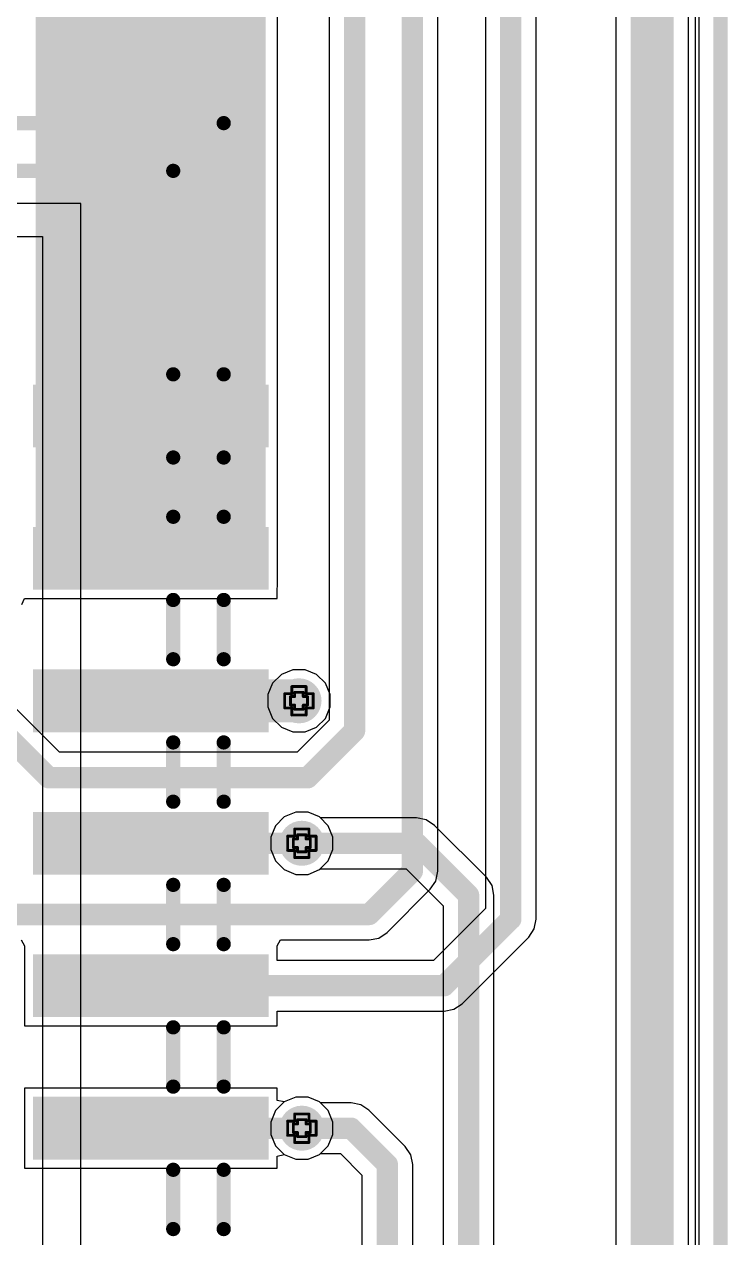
# Model space of a CAD drawing. Header units: inches. Extents: x -7 to 5163, y -3 to 5149.
# Drawn here: x 184.59 to 197.13, y 59.77 to 81.41 of the extents above; entities that cross this region are included whole.
import ezdxf

# ---------------------------------------------------------------- set-up
doc = ezdxf.new("R2010")
doc.units = ezdxf.units.IN
for name, color, linetype in [('Board Outline', 216, 'Continuous'), ('Bottom Layer', 5, 'Continuous'), ('Bottom Solder', 6, 'Continuous'), ('Drill Drawing', 1, 'Continuous'), ('GND', 76, 'Continuous'), ('PWR', 16, 'Continuous'), ('Top Layer', 1, 'Continuous'), ('Top Overlay', 2, 'Continuous'), ('Top Paste', 8, 'Continuous'), ('Top Solder', 216, 'Continuous'), ('Via Holes', 16, 'Continuous')]:
    doc.layers.add(name, color=color, linetype=linetype)

# ---------------------------------------------------------------- blocks, each defined once
blk = doc.blocks.new('BH_00181_60')
at = {"layer": 'Top Layer'}
for points in [[(-24.64, 5.25), (-23.62, 5.25), (-23.62, 1.15), (-24.64, 1.15)], [(-22.1, 5.25), (-21.08, 5.25), (-21.08, 1.15), (-22.1, 1.15)], [(-19.56, 5.25), (-18.54, 5.25), (-18.54, 1.15), (-19.56, 1.15)], [(-17.02, 5.25), (-16, 5.25), (-16, 1.15), (-17.02, 1.15)], [(-14.48, 5.25), (-13.46, 5.25), (-13.46, 1.15), (-14.48, 1.15)], [(-11.94, 5.25), (-10.92, 5.25), (-10.92, 1.15), (-11.94, 1.15)]]:
    blk.add_hatch(color=1, dxfattribs=at).paths.add_polyline_path(points)
at = {"layer": 'Top Paste'}
for points in [[(-24.64, 5.25), (-23.62, 5.25), (-23.62, 1.15), (-24.64, 1.15)], [(-22.1, 5.25), (-21.08, 5.25), (-21.08, 1.15), (-22.1, 1.15)], [(-19.56, 5.25), (-18.54, 5.25), (-18.54, 1.15), (-19.56, 1.15)], [(-17.02, 5.25), (-16, 5.25), (-16, 1.15), (-17.02, 1.15)], [(-14.48, 5.25), (-13.46, 5.25), (-13.46, 1.15), (-14.48, 1.15)], [(-11.94, 5.25), (-10.92, 5.25), (-10.92, 1.15), (-11.94, 1.15)]]:
    blk.add_hatch(color=8, dxfattribs=at).paths.add_polyline_path(points)
at = {"layer": 'Top Solder'}
for points in [[(-24.69, 5.3), (-23.57, 5.3), (-23.57, 1.1), (-24.69, 1.1)], [(-22.15, 5.3), (-21.03, 5.3), (-21.03, 1.1), (-22.15, 1.1)], [(-19.61, 5.3), (-18.49, 5.3), (-18.49, 1.1), (-19.61, 1.1)], [(-17.07, 5.3), (-15.95, 5.3), (-15.95, 1.1), (-17.07, 1.1)], [(-14.53, 5.3), (-13.41, 5.3), (-13.41, 1.1), (-14.53, 1.1)], [(-11.99, 5.3), (-10.87, 5.3), (-10.87, 1.1), (-11.99, 1.1)]]:
    blk.add_hatch(color=216, dxfattribs=at).paths.add_polyline_path(points)
at = {"layer": 'Top Overlay'}
for points in [[(-24.871, 4.5, 0.254, 0.254, 0), (-29.35, 4.5, 0.254, 0.254, 0)], [(-29.35, -4.5, 0.254, 0.254, 0), (-29.35, 4.5, 0.254, 0.254, 0)], [(-28.5, 3.6, 0.254, 0.254, 0), (-29.35, 4.5, 0.254, 0.254, 0)], [(-22.331, 4.5, 0.254, 0.254, 0), (-23.389, 4.5, 0.254, 0.254, 0)], [(-19.791, 4.5, 0.254, 0.254, 0), (-20.849, 4.5, 0.254, 0.254, 0)], [(-17.251, 4.5, 0.254, 0.254, 0), (-18.309, 4.5, 0.254, 0.254, 0)], [(-14.711, 4.5, 0.254, 0.254, 0), (-15.769, 4.5, 0.254, 0.254, 0)], [(-12.171, 4.5, 0.254, 0.254, 0), (-13.229, 4.5, 0.254, 0.254, 0)], [(-9.631, 4.5, 0.254, 0.254, 0), (-10.689, 4.5, 0.254, 0.254, 0)], [(-24.871, 3.6, 0.254, 0.254, 0), (-28.5, 3.6, 0.254, 0.254, 0)], [(-28.5, -3.6, 0.254, 0.254, 0), (-28.5, 3.6, 0.254, 0.254, 0)], [(-22.331, 3.6, 0.254, 0.254, 0), (-23.389, 3.6, 0.254, 0.254, 0)], [(-19.791, 3.6, 0.254, 0.254, 0), (-20.849, 3.6, 0.254, 0.254, 0)], [(-17.251, 3.6, 0.254, 0.254, 0), (-18.309, 3.6, 0.254, 0.254, 0)], [(-14.711, 3.6, 0.254, 0.254, 0), (-15.769, 3.6, 0.254, 0.254, 0)], [(-12.171, 3.6, 0.254, 0.254, 0), (-13.229, 3.6, 0.254, 0.254, 0)], [(-9.631, 3.6, 0.254, 0.254, 0), (-10.689, 3.6, 0.254, 0.254, 0)]]:
    blk.add_lwpolyline(points, format="xyseb", dxfattribs=at)
for points in [[(-29.414, 4.5, 0.127, 0.127, 1), (-29.287, 4.5, 0.127, 0.127, 1)], [(-29.414, 4.5, 0.127, 0.127, 1), (-29.287, 4.5, 0.127, 0.127, 1)], [(-29.414, 4.5, 0.127, 0.127, 1), (-29.287, 4.5, 0.127, 0.127, 1)], [(-24.935, 4.5, 0.127, 0.127, 1), (-24.808, 4.5, 0.127, 0.127, 1)], [(-23.452, 4.5, 0.127, 0.127, 1), (-23.325, 4.5, 0.127, 0.127, 1)], [(-22.395, 4.5, 0.127, 0.127, 1), (-22.268, 4.5, 0.127, 0.127, 1)], [(-20.912, 4.5, 0.127, 0.127, 1), (-20.785, 4.5, 0.127, 0.127, 1)], [(-19.855, 4.5, 0.127, 0.127, 1), (-19.728, 4.5, 0.127, 0.127, 1)], [(-18.372, 4.5, 0.127, 0.127, 1), (-18.245, 4.5, 0.127, 0.127, 1)], [(-17.315, 4.5, 0.127, 0.127, 1), (-17.188, 4.5, 0.127, 0.127, 1)], [(-15.832, 4.5, 0.127, 0.127, 1), (-15.705, 4.5, 0.127, 0.127, 1)], [(-14.775, 4.5, 0.127, 0.127, 1), (-14.648, 4.5, 0.127, 0.127, 1)], [(-13.292, 4.5, 0.127, 0.127, 1), (-13.165, 4.5, 0.127, 0.127, 1)], [(-12.235, 4.5, 0.127, 0.127, 1), (-12.108, 4.5, 0.127, 0.127, 1)], [(-10.752, 4.5, 0.127, 0.127, 1), (-10.625, 4.5, 0.127, 0.127, 1)], [(-9.695, 4.5, 0.127, 0.127, 1), (-9.568, 4.5, 0.127, 0.127, 1)], [(-28.563, 3.6, 0.127, 0.127, 1), (-28.436, 3.6, 0.127, 0.127, 1)], [(-28.563, 3.6, 0.127, 0.127, 1), (-28.436, 3.6, 0.127, 0.127, 1)], [(-28.563, 3.6, 0.127, 0.127, 1), (-28.436, 3.6, 0.127, 0.127, 1)], [(-24.935, 3.6, 0.127, 0.127, 1), (-24.808, 3.6, 0.127, 0.127, 1)], [(-23.452, 3.6, 0.127, 0.127, 1), (-23.325, 3.6, 0.127, 0.127, 1)], [(-22.395, 3.6, 0.127, 0.127, 1), (-22.268, 3.6, 0.127, 0.127, 1)], [(-20.912, 3.6, 0.127, 0.127, 1), (-20.785, 3.6, 0.127, 0.127, 1)], [(-19.855, 3.6, 0.127, 0.127, 1), (-19.728, 3.6, 0.127, 0.127, 1)], [(-18.372, 3.6, 0.127, 0.127, 1), (-18.245, 3.6, 0.127, 0.127, 1)], [(-17.315, 3.6, 0.127, 0.127, 1), (-17.188, 3.6, 0.127, 0.127, 1)], [(-15.832, 3.6, 0.127, 0.127, 1), (-15.705, 3.6, 0.127, 0.127, 1)], [(-14.775, 3.6, 0.127, 0.127, 1), (-14.648, 3.6, 0.127, 0.127, 1)], [(-13.292, 3.6, 0.127, 0.127, 1), (-13.165, 3.6, 0.127, 0.127, 1)], [(-12.235, 3.6, 0.127, 0.127, 1), (-12.108, 3.6, 0.127, 0.127, 1)], [(-10.752, 3.6, 0.127, 0.127, 1), (-10.625, 3.6, 0.127, 0.127, 1)], [(-9.695, 3.6, 0.127, 0.127, 1), (-9.568, 3.6, 0.127, 0.127, 1)]]:
    blk.add_lwpolyline(points, format="xyseb", close=True, dxfattribs=at)

msp = doc.modelspace()

# ---------------------------------------------------------------- hatches: boundary and pattern name
at = {"layer": 'Bottom Layer'}
h = msp.add_hatch(color=5, dxfattribs=at)
edge = h.paths.add_edge_path()
edge.add_arc((189.484, 69.342), 0.3, 0, 360)
h = msp.add_hatch(color=5, dxfattribs=at)
edge = h.paths.add_edge_path()
edge.add_arc((189.535, 66.802), 0.3, 0, 360)
h = msp.add_hatch(color=5, dxfattribs=at)
edge = h.paths.add_edge_path()
edge.add_arc((189.535, 61.722), 0.3, 0, 360)
at = {"layer": 'Bottom Solder'}
h = msp.add_hatch(color=6, dxfattribs=at)
edge = h.paths.add_edge_path()
edge.add_arc((189.484, 69.342), 0.402, 0, 360)
h = msp.add_hatch(color=6, dxfattribs=at)
edge = h.paths.add_edge_path()
edge.add_arc((189.535, 66.802), 0.402, 0, 360)
h = msp.add_hatch(color=6, dxfattribs=at)
edge = h.paths.add_edge_path()
edge.add_arc((189.535, 61.722), 0.402, 0, 360)
at = {"layer": 'GND'}
h = msp.add_hatch(color=76, dxfattribs=at)
edge = h.paths.add_edge_path()
edge.add_arc((189.484, 69.342), 0.3, 0, 360)
h = msp.add_hatch(color=76, dxfattribs=at)
edge = h.paths.add_edge_path()
edge.add_arc((189.535, 66.802), 0.3, 0, 360)
h = msp.add_hatch(color=76, dxfattribs=at)
edge = h.paths.add_edge_path()
edge.add_arc((189.535, 61.722), 0.3, 0, 360)
at = {"layer": 'PWR'}
h = msp.add_hatch(color=16, dxfattribs=at)
edge = h.paths.add_edge_path()
edge.add_arc((189.484, 69.342), 0.3, 0, 360)
h = msp.add_hatch(color=16, dxfattribs=at)
edge = h.paths.add_edge_path()
edge.add_arc((189.535, 66.802), 0.3, 0, 360)
h = msp.add_hatch(color=16, dxfattribs=at)
edge = h.paths.add_edge_path()
edge.add_arc((189.535, 61.722), 0.3, 0, 360)
at = {"layer": 'Top Layer'}
msp.add_hatch(color=1, dxfattribs=at).paths.add_polyline_path([(184.792, 71.372), (188.892, 71.372), (188.892, 83.363), (184.792, 83.363)])
h = msp.add_hatch(color=1, dxfattribs=at)
edge = h.paths.add_edge_path()
edge.add_arc((189.484, 69.342), 0.3, 0, 360)
h = msp.add_hatch(color=1, dxfattribs=at)
edge = h.paths.add_edge_path()
edge.add_arc((189.535, 66.802), 0.3, 0, 360)
h = msp.add_hatch(color=1, dxfattribs=at)
edge = h.paths.add_edge_path()
edge.add_arc((189.535, 61.722), 0.3, 0, 360)
at = {"layer": 'Top Solder'}
h = msp.add_hatch(color=216, dxfattribs=at)
edge = h.paths.add_edge_path()
edge.add_arc((189.484, 69.342), 0.402, 0, 360)
h = msp.add_hatch(color=216, dxfattribs=at)
edge = h.paths.add_edge_path()
edge.add_arc((189.535, 66.802), 0.402, 0, 360)
h = msp.add_hatch(color=216, dxfattribs=at)
edge = h.paths.add_edge_path()
edge.add_arc((189.535, 61.722), 0.402, 0, 360)
at = {"layer": 'Via Holes'}
h = msp.add_hatch(color=7, dxfattribs=at)
edge = h.paths.add_edge_path()
edge.add_arc((189.484, 69.342), 0.15, 0, 360)
h = msp.add_hatch(color=7, dxfattribs=at)
edge = h.paths.add_edge_path()
edge.add_arc((189.535, 66.802), 0.15, 0, 360)
h = msp.add_hatch(color=7, dxfattribs=at)
edge = h.paths.add_edge_path()
edge.add_arc((189.535, 61.722), 0.15, 0, 360)

# ---------------------------------------------------------------- linework, layer by layer
at = {"layer": 'Board Outline'}
msp.add_lwpolyline([(197, 1.629, 0.254, 0.254, 0), (197, 152.622, 0.254, 0.254, 0)], format="xyseb", dxfattribs=at)
at = {"layer": 'Bottom Layer'}
for p, q in [((196.612, 152.622), (196.612, 1.629)), ((189.425, 67.356), (189.221, 67.272)), ((189.645, 67.356), (189.425, 67.356)), ((189.849, 67.272), (189.645, 67.356)), ((189.065, 67.116), (188.981, 66.912)), ((189.221, 67.272), (189.065, 67.116)), ((189.865, 67.255), (189.849, 67.272)), ((191.58, 67.255), (189.865, 67.255)), ((191.753, 67.221), (191.58, 67.255)), ((191.9, 67.122), (191.753, 67.221)), ((192.827, 66.196), (191.9, 67.122)), ((188.981, 66.912), (188.981, 66.692)), ((188.981, 66.692), (189.065, 66.488)), ((189.065, 66.488), (189.221, 66.332)), ((189.221, 66.332), (189.425, 66.248)), ((189.425, 66.248), (189.645, 66.248)), ((189.645, 66.248), (189.849, 66.332)), ((189.849, 66.332), (189.865, 66.349)), ((189.865, 66.349), (191.392, 66.349)), ((191.392, 66.349), (192.053, 65.687)), ((192.925, 66.049), (192.827, 66.196)), ((192.827, 66.196), (192.827, 66.196)), ((192.96, 65.875), (192.925, 66.049)), ((192.96, 19.66), (192.96, 65.875)), ((192.053, 65.687), (192.053, 19.847)), ((189.221, 62.192), (189.065, 62.036)), ((189.425, 62.276), (189.221, 62.192)), ((189.645, 62.276), (189.425, 62.276)), ((189.849, 62.192), (189.645, 62.276)), ((189.865, 62.175), (189.849, 62.192)), ((190.412, 62.175), (189.865, 62.175)), ((190.585, 62.141), (190.412, 62.175)), ((190.732, 62.042), (190.585, 62.141)), ((189.065, 62.036), (188.981, 61.832)), ((191.379, 61.396), (190.732, 62.042)), ((188.981, 61.832), (188.981, 61.612)), ((188.981, 61.612), (189.065, 61.408)), ((189.065, 61.408), (189.221, 61.252)), ((189.221, 61.252), (189.425, 61.168)), ((189.645, 61.168), (189.849, 61.252)), ((189.849, 61.252), (189.865, 61.269)), ((189.865, 61.269), (190.224, 61.269)), ((190.224, 61.269), (190.606, 60.887)), ((191.478, 61.249), (191.379, 61.396)), ((191.512, 61.075), (191.478, 61.249)), ((189.425, 61.168), (189.645, 61.168)), ((191.512, 56.029), (191.512, 61.075)), ((191.512, 61.075), (191.512, 61.075)), ((190.606, 60.887), (190.606, 56.217))]:
    msp.add_line(p, q, dxfattribs=at)
for points in [[(189.535, 66.802, 0.381, 0.381, 0), (191.58, 66.802, 0.381, 0.381, 0)], [(191.58, 66.802, 0.381, 0.381, 0), (192.507, 65.875, 0.381, 0.381, 0)], [(192.507, 19.66, 0.381, 0.381, 0), (192.507, 65.875, 0.381, 0.381, 0)], [(189.535, 61.722, 0.381, 0.381, 0), (190.412, 61.722, 0.381, 0.381, 0)], [(190.412, 61.722, 0.381, 0.381, 0), (191.059, 61.075, 0.381, 0.381, 0)], [(191.059, 56.029, 0.381, 0.381, 0), (191.059, 61.075, 0.381, 0.381, 0)]]:
    msp.add_lwpolyline(points, format="xyseb", dxfattribs=at)
for points in [[(189.44, 66.802, 0.191, 0.191, 1), (189.63, 66.802, 0.191, 0.191, 1)], [(191.485, 66.802, 0.191, 0.191, 1), (191.675, 66.802, 0.191, 0.191, 1)], [(191.485, 66.802, 0.191, 0.191, 1), (191.675, 66.802, 0.191, 0.191, 1)], [(192.411, 65.875, 0.191, 0.191, 1), (192.602, 65.875, 0.191, 0.191, 1)], [(192.411, 65.875, 0.191, 0.191, 1), (192.602, 65.875, 0.191, 0.191, 1)], [(189.44, 61.722, 0.191, 0.191, 1), (189.63, 61.722, 0.191, 0.191, 1)], [(190.317, 61.722, 0.191, 0.191, 1), (190.507, 61.722, 0.191, 0.191, 1)], [(190.317, 61.722, 0.191, 0.191, 1), (190.507, 61.722, 0.191, 0.191, 1)], [(190.964, 61.075, 0.191, 0.191, 1), (191.154, 61.075, 0.191, 0.191, 1)], [(190.964, 61.075, 0.191, 0.191, 1), (191.154, 61.075, 0.191, 0.191, 1)]]:
    msp.add_lwpolyline(points, format="xyseb", close=True, dxfattribs=at)
at = {"layer": 'Drill Drawing'}
for points in [[(189.23, 69.215, 0.0508, 0.0508, 0), (189.23, 69.469, 0.0508, 0.0508, 0)], [(189.23, 69.469, 0.0508, 0.0508, 0), (189.357, 69.469, 0.0508, 0.0508, 0)], [(189.357, 69.469, 0.0508, 0.0508, 0), (189.357, 69.596, 0.0508, 0.0508, 0)], [(189.357, 69.596, 0.0508, 0.0508, 0), (189.611, 69.596, 0.0508, 0.0508, 0)], [(189.408, 69.418, 0.0508, 0.0508, 0), (189.408, 69.494, 0.0508, 0.0508, 0)], [(189.408, 69.494, 0.0508, 0.0508, 0), (189.56, 69.494, 0.0508, 0.0508, 0)], [(189.56, 69.418, 0.0508, 0.0508, 0), (189.56, 69.494, 0.0508, 0.0508, 0)], [(189.611, 69.469, 0.0508, 0.0508, 0), (189.611, 69.596, 0.0508, 0.0508, 0)], [(189.611, 69.469, 0.0508, 0.0508, 0), (189.738, 69.469, 0.0508, 0.0508, 0)], [(189.738, 69.215, 0.0508, 0.0508, 0), (189.738, 69.469, 0.0508, 0.0508, 0)], [(189.23, 69.215, 0.0508, 0.0508, 0), (189.357, 69.215, 0.0508, 0.0508, 0)], [(189.332, 69.266, 0.0508, 0.0508, 0), (189.332, 69.418, 0.0508, 0.0508, 0)], [(189.332, 69.418, 0.0508, 0.0508, 0), (189.408, 69.418, 0.0508, 0.0508, 0)], [(189.332, 69.266, 0.0508, 0.0508, 0), (189.408, 69.266, 0.0508, 0.0508, 0)], [(189.357, 69.088, 0.0508, 0.0508, 0), (189.357, 69.215, 0.0508, 0.0508, 0)], [(189.408, 69.19, 0.0508, 0.0508, 0), (189.408, 69.266, 0.0508, 0.0508, 0)], [(189.56, 69.418, 0.0508, 0.0508, 0), (189.636, 69.418, 0.0508, 0.0508, 0)], [(189.56, 69.266, 0.0508, 0.0508, 0), (189.636, 69.266, 0.0508, 0.0508, 0)], [(189.56, 69.19, 0.0508, 0.0508, 0), (189.56, 69.266, 0.0508, 0.0508, 0)], [(189.611, 69.215, 0.0508, 0.0508, 0), (189.738, 69.215, 0.0508, 0.0508, 0)], [(189.611, 69.088, 0.0508, 0.0508, 0), (189.611, 69.215, 0.0508, 0.0508, 0)], [(189.636, 69.266, 0.0508, 0.0508, 0), (189.636, 69.418, 0.0508, 0.0508, 0)], [(189.357, 69.088, 0.0508, 0.0508, 0), (189.611, 69.088, 0.0508, 0.0508, 0)], [(189.408, 69.19, 0.0508, 0.0508, 0), (189.56, 69.19, 0.0508, 0.0508, 0)], [(189.408, 66.929, 0.0508, 0.0508, 0), (189.408, 67.056, 0.0508, 0.0508, 0)], [(189.408, 67.056, 0.0508, 0.0508, 0), (189.662, 67.056, 0.0508, 0.0508, 0)], [(189.662, 66.929, 0.0508, 0.0508, 0), (189.662, 67.056, 0.0508, 0.0508, 0)], [(189.281, 66.675, 0.0508, 0.0508, 0), (189.281, 66.929, 0.0508, 0.0508, 0)], [(189.281, 66.929, 0.0508, 0.0508, 0), (189.408, 66.929, 0.0508, 0.0508, 0)], [(189.382, 66.726, 0.0508, 0.0508, 0), (189.382, 66.878, 0.0508, 0.0508, 0)], [(189.382, 66.878, 0.0508, 0.0508, 0), (189.459, 66.878, 0.0508, 0.0508, 0)], [(189.459, 66.878, 0.0508, 0.0508, 0), (189.459, 66.954, 0.0508, 0.0508, 0)], [(189.459, 66.954, 0.0508, 0.0508, 0), (189.611, 66.954, 0.0508, 0.0508, 0)], [(189.611, 66.878, 0.0508, 0.0508, 0), (189.611, 66.954, 0.0508, 0.0508, 0)], [(189.611, 66.878, 0.0508, 0.0508, 0), (189.687, 66.878, 0.0508, 0.0508, 0)], [(189.662, 66.929, 0.0508, 0.0508, 0), (189.789, 66.929, 0.0508, 0.0508, 0)], [(189.687, 66.726, 0.0508, 0.0508, 0), (189.687, 66.878, 0.0508, 0.0508, 0)], [(189.789, 66.675, 0.0508, 0.0508, 0), (189.789, 66.929, 0.0508, 0.0508, 0)], [(189.281, 66.675, 0.0508, 0.0508, 0), (189.408, 66.675, 0.0508, 0.0508, 0)], [(189.382, 66.726, 0.0508, 0.0508, 0), (189.459, 66.726, 0.0508, 0.0508, 0)], [(189.408, 66.548, 0.0508, 0.0508, 0), (189.408, 66.675, 0.0508, 0.0508, 0)], [(189.459, 66.65, 0.0508, 0.0508, 0), (189.459, 66.726, 0.0508, 0.0508, 0)], [(189.459, 66.65, 0.0508, 0.0508, 0), (189.611, 66.65, 0.0508, 0.0508, 0)], [(189.611, 66.726, 0.0508, 0.0508, 0), (189.687, 66.726, 0.0508, 0.0508, 0)], [(189.611, 66.65, 0.0508, 0.0508, 0), (189.611, 66.726, 0.0508, 0.0508, 0)], [(189.662, 66.675, 0.0508, 0.0508, 0), (189.789, 66.675, 0.0508, 0.0508, 0)], [(189.662, 66.548, 0.0508, 0.0508, 0), (189.662, 66.675, 0.0508, 0.0508, 0)], [(189.408, 66.548, 0.0508, 0.0508, 0), (189.662, 66.548, 0.0508, 0.0508, 0)], [(189.408, 61.849, 0.0508, 0.0508, 0), (189.408, 61.976, 0.0508, 0.0508, 0)], [(189.408, 61.976, 0.0508, 0.0508, 0), (189.662, 61.976, 0.0508, 0.0508, 0)], [(189.459, 61.798, 0.0508, 0.0508, 0), (189.459, 61.874, 0.0508, 0.0508, 0)], [(189.459, 61.874, 0.0508, 0.0508, 0), (189.611, 61.874, 0.0508, 0.0508, 0)], [(189.611, 61.798, 0.0508, 0.0508, 0), (189.611, 61.874, 0.0508, 0.0508, 0)], [(189.662, 61.849, 0.0508, 0.0508, 0), (189.662, 61.976, 0.0508, 0.0508, 0)], [(189.281, 61.595, 0.0508, 0.0508, 0), (189.281, 61.849, 0.0508, 0.0508, 0)], [(189.281, 61.849, 0.0508, 0.0508, 0), (189.408, 61.849, 0.0508, 0.0508, 0)], [(189.382, 61.646, 0.0508, 0.0508, 0), (189.382, 61.798, 0.0508, 0.0508, 0)], [(189.382, 61.798, 0.0508, 0.0508, 0), (189.459, 61.798, 0.0508, 0.0508, 0)], [(189.382, 61.646, 0.0508, 0.0508, 0), (189.459, 61.646, 0.0508, 0.0508, 0)], [(189.459, 61.57, 0.0508, 0.0508, 0), (189.459, 61.646, 0.0508, 0.0508, 0)], [(189.611, 61.798, 0.0508, 0.0508, 0), (189.687, 61.798, 0.0508, 0.0508, 0)], [(189.611, 61.646, 0.0508, 0.0508, 0), (189.687, 61.646, 0.0508, 0.0508, 0)], [(189.611, 61.57, 0.0508, 0.0508, 0), (189.611, 61.646, 0.0508, 0.0508, 0)], [(189.662, 61.849, 0.0508, 0.0508, 0), (189.789, 61.849, 0.0508, 0.0508, 0)], [(189.687, 61.646, 0.0508, 0.0508, 0), (189.687, 61.798, 0.0508, 0.0508, 0)], [(189.789, 61.595, 0.0508, 0.0508, 0), (189.789, 61.849, 0.0508, 0.0508, 0)], [(189.281, 61.595, 0.0508, 0.0508, 0), (189.408, 61.595, 0.0508, 0.0508, 0)], [(189.408, 61.468, 0.0508, 0.0508, 0), (189.408, 61.595, 0.0508, 0.0508, 0)], [(189.408, 61.468, 0.0508, 0.0508, 0), (189.662, 61.468, 0.0508, 0.0508, 0)], [(189.459, 61.57, 0.0508, 0.0508, 0), (189.611, 61.57, 0.0508, 0.0508, 0)], [(189.662, 61.595, 0.0508, 0.0508, 0), (189.789, 61.595, 0.0508, 0.0508, 0)], [(189.662, 61.468, 0.0508, 0.0508, 0), (189.662, 61.595, 0.0508, 0.0508, 0)]]:
    msp.add_lwpolyline(points, format="xyseb", dxfattribs=at)
for points in [[(189.217, 69.469, 0.0254, 0.0254, 1), (189.243, 69.469, 0.0254, 0.0254, 1)], [(189.217, 69.469, 0.0254, 0.0254, 1), (189.243, 69.469, 0.0254, 0.0254, 1)], [(189.344, 69.596, 0.0254, 0.0254, 1), (189.37, 69.596, 0.0254, 0.0254, 1)], [(189.344, 69.596, 0.0254, 0.0254, 1), (189.37, 69.596, 0.0254, 0.0254, 1)], [(189.344, 69.469, 0.0254, 0.0254, 1), (189.37, 69.469, 0.0254, 0.0254, 1)], [(189.344, 69.469, 0.0254, 0.0254, 1), (189.37, 69.469, 0.0254, 0.0254, 1)], [(189.395, 69.494, 0.0254, 0.0254, 1), (189.421, 69.494, 0.0254, 0.0254, 1)], [(189.395, 69.494, 0.0254, 0.0254, 1), (189.421, 69.494, 0.0254, 0.0254, 1)], [(189.548, 69.494, 0.0254, 0.0254, 1), (189.573, 69.494, 0.0254, 0.0254, 1)], [(189.548, 69.494, 0.0254, 0.0254, 1), (189.573, 69.494, 0.0254, 0.0254, 1)], [(189.598, 69.596, 0.0254, 0.0254, 1), (189.624, 69.596, 0.0254, 0.0254, 1)], [(189.598, 69.596, 0.0254, 0.0254, 1), (189.624, 69.596, 0.0254, 0.0254, 1)], [(189.598, 69.469, 0.0254, 0.0254, 1), (189.624, 69.469, 0.0254, 0.0254, 1)], [(189.598, 69.469, 0.0254, 0.0254, 1), (189.624, 69.469, 0.0254, 0.0254, 1)], [(189.725, 69.469, 0.0254, 0.0254, 1), (189.751, 69.469, 0.0254, 0.0254, 1)], [(189.725, 69.469, 0.0254, 0.0254, 1), (189.751, 69.469, 0.0254, 0.0254, 1)], [(189.217, 69.215, 0.0254, 0.0254, 1), (189.243, 69.215, 0.0254, 0.0254, 1)], [(189.217, 69.215, 0.0254, 0.0254, 1), (189.243, 69.215, 0.0254, 0.0254, 1)], [(189.319, 69.418, 0.0254, 0.0254, 1), (189.344, 69.418, 0.0254, 0.0254, 1)], [(189.319, 69.418, 0.0254, 0.0254, 1), (189.344, 69.418, 0.0254, 0.0254, 1)], [(189.319, 69.266, 0.0254, 0.0254, 1), (189.344, 69.266, 0.0254, 0.0254, 1)], [(189.319, 69.266, 0.0254, 0.0254, 1), (189.344, 69.266, 0.0254, 0.0254, 1)], [(189.344, 69.215, 0.0254, 0.0254, 1), (189.37, 69.215, 0.0254, 0.0254, 1)], [(189.344, 69.215, 0.0254, 0.0254, 1), (189.37, 69.215, 0.0254, 0.0254, 1)], [(189.395, 69.418, 0.0254, 0.0254, 1), (189.421, 69.418, 0.0254, 0.0254, 1)], [(189.395, 69.418, 0.0254, 0.0254, 1), (189.421, 69.418, 0.0254, 0.0254, 1)], [(189.395, 69.266, 0.0254, 0.0254, 1), (189.421, 69.266, 0.0254, 0.0254, 1)], [(189.395, 69.266, 0.0254, 0.0254, 1), (189.421, 69.266, 0.0254, 0.0254, 1)], [(189.548, 69.418, 0.0254, 0.0254, 1), (189.573, 69.418, 0.0254, 0.0254, 1)], [(189.548, 69.418, 0.0254, 0.0254, 1), (189.573, 69.418, 0.0254, 0.0254, 1)], [(189.548, 69.266, 0.0254, 0.0254, 1), (189.573, 69.266, 0.0254, 0.0254, 1)], [(189.548, 69.266, 0.0254, 0.0254, 1), (189.573, 69.266, 0.0254, 0.0254, 1)], [(189.598, 69.215, 0.0254, 0.0254, 1), (189.624, 69.215, 0.0254, 0.0254, 1)], [(189.598, 69.215, 0.0254, 0.0254, 1), (189.624, 69.215, 0.0254, 0.0254, 1)], [(189.624, 69.418, 0.0254, 0.0254, 1), (189.649, 69.418, 0.0254, 0.0254, 1)], [(189.624, 69.418, 0.0254, 0.0254, 1), (189.649, 69.418, 0.0254, 0.0254, 1)], [(189.624, 69.266, 0.0254, 0.0254, 1), (189.649, 69.266, 0.0254, 0.0254, 1)], [(189.624, 69.266, 0.0254, 0.0254, 1), (189.649, 69.266, 0.0254, 0.0254, 1)], [(189.725, 69.215, 0.0254, 0.0254, 1), (189.751, 69.215, 0.0254, 0.0254, 1)], [(189.725, 69.215, 0.0254, 0.0254, 1), (189.751, 69.215, 0.0254, 0.0254, 1)], [(189.344, 69.088, 0.0254, 0.0254, 1), (189.37, 69.088, 0.0254, 0.0254, 1)], [(189.344, 69.088, 0.0254, 0.0254, 1), (189.37, 69.088, 0.0254, 0.0254, 1)], [(189.395, 69.19, 0.0254, 0.0254, 1), (189.421, 69.19, 0.0254, 0.0254, 1)], [(189.395, 69.19, 0.0254, 0.0254, 1), (189.421, 69.19, 0.0254, 0.0254, 1)], [(189.548, 69.19, 0.0254, 0.0254, 1), (189.573, 69.19, 0.0254, 0.0254, 1)], [(189.548, 69.19, 0.0254, 0.0254, 1), (189.573, 69.19, 0.0254, 0.0254, 1)], [(189.598, 69.088, 0.0254, 0.0254, 1), (189.624, 69.088, 0.0254, 0.0254, 1)], [(189.598, 69.088, 0.0254, 0.0254, 1), (189.624, 69.088, 0.0254, 0.0254, 1)], [(189.395, 67.056, 0.0254, 0.0254, 1), (189.421, 67.056, 0.0254, 0.0254, 1)], [(189.395, 67.056, 0.0254, 0.0254, 1), (189.421, 67.056, 0.0254, 0.0254, 1)], [(189.649, 67.056, 0.0254, 0.0254, 1), (189.674, 67.056, 0.0254, 0.0254, 1)], [(189.649, 67.056, 0.0254, 0.0254, 1), (189.674, 67.056, 0.0254, 0.0254, 1)], [(189.268, 66.929, 0.0254, 0.0254, 1), (189.293, 66.929, 0.0254, 0.0254, 1)], [(189.268, 66.929, 0.0254, 0.0254, 1), (189.293, 66.929, 0.0254, 0.0254, 1)], [(189.37, 66.878, 0.0254, 0.0254, 1), (189.395, 66.878, 0.0254, 0.0254, 1)], [(189.37, 66.878, 0.0254, 0.0254, 1), (189.395, 66.878, 0.0254, 0.0254, 1)], [(189.395, 66.929, 0.0254, 0.0254, 1), (189.421, 66.929, 0.0254, 0.0254, 1)], [(189.395, 66.929, 0.0254, 0.0254, 1), (189.421, 66.929, 0.0254, 0.0254, 1)], [(189.446, 66.954, 0.0254, 0.0254, 1), (189.471, 66.954, 0.0254, 0.0254, 1)], [(189.446, 66.954, 0.0254, 0.0254, 1), (189.471, 66.954, 0.0254, 0.0254, 1)], [(189.446, 66.878, 0.0254, 0.0254, 1), (189.471, 66.878, 0.0254, 0.0254, 1)], [(189.446, 66.878, 0.0254, 0.0254, 1), (189.471, 66.878, 0.0254, 0.0254, 1)], [(189.598, 66.954, 0.0254, 0.0254, 1), (189.624, 66.954, 0.0254, 0.0254, 1)], [(189.598, 66.954, 0.0254, 0.0254, 1), (189.624, 66.954, 0.0254, 0.0254, 1)], [(189.598, 66.878, 0.0254, 0.0254, 1), (189.624, 66.878, 0.0254, 0.0254, 1)], [(189.598, 66.878, 0.0254, 0.0254, 1), (189.624, 66.878, 0.0254, 0.0254, 1)], [(189.649, 66.929, 0.0254, 0.0254, 1), (189.674, 66.929, 0.0254, 0.0254, 1)], [(189.649, 66.929, 0.0254, 0.0254, 1), (189.674, 66.929, 0.0254, 0.0254, 1)], [(189.674, 66.878, 0.0254, 0.0254, 1), (189.7, 66.878, 0.0254, 0.0254, 1)], [(189.674, 66.878, 0.0254, 0.0254, 1), (189.7, 66.878, 0.0254, 0.0254, 1)], [(189.776, 66.929, 0.0254, 0.0254, 1), (189.802, 66.929, 0.0254, 0.0254, 1)], [(189.776, 66.929, 0.0254, 0.0254, 1), (189.802, 66.929, 0.0254, 0.0254, 1)], [(189.268, 66.675, 0.0254, 0.0254, 1), (189.293, 66.675, 0.0254, 0.0254, 1)], [(189.268, 66.675, 0.0254, 0.0254, 1), (189.293, 66.675, 0.0254, 0.0254, 1)], [(189.37, 66.726, 0.0254, 0.0254, 1), (189.395, 66.726, 0.0254, 0.0254, 1)], [(189.37, 66.726, 0.0254, 0.0254, 1), (189.395, 66.726, 0.0254, 0.0254, 1)], [(189.395, 66.675, 0.0254, 0.0254, 1), (189.421, 66.675, 0.0254, 0.0254, 1)], [(189.395, 66.675, 0.0254, 0.0254, 1), (189.421, 66.675, 0.0254, 0.0254, 1)], [(189.446, 66.726, 0.0254, 0.0254, 1), (189.471, 66.726, 0.0254, 0.0254, 1)], [(189.446, 66.726, 0.0254, 0.0254, 1), (189.471, 66.726, 0.0254, 0.0254, 1)], [(189.446, 66.65, 0.0254, 0.0254, 1), (189.471, 66.65, 0.0254, 0.0254, 1)], [(189.446, 66.65, 0.0254, 0.0254, 1), (189.471, 66.65, 0.0254, 0.0254, 1)], [(189.598, 66.726, 0.0254, 0.0254, 1), (189.624, 66.726, 0.0254, 0.0254, 1)], [(189.598, 66.726, 0.0254, 0.0254, 1), (189.624, 66.726, 0.0254, 0.0254, 1)], [(189.598, 66.65, 0.0254, 0.0254, 1), (189.624, 66.65, 0.0254, 0.0254, 1)], [(189.598, 66.65, 0.0254, 0.0254, 1), (189.624, 66.65, 0.0254, 0.0254, 1)], [(189.649, 66.675, 0.0254, 0.0254, 1), (189.674, 66.675, 0.0254, 0.0254, 1)], [(189.649, 66.675, 0.0254, 0.0254, 1), (189.674, 66.675, 0.0254, 0.0254, 1)], [(189.674, 66.726, 0.0254, 0.0254, 1), (189.7, 66.726, 0.0254, 0.0254, 1)], [(189.674, 66.726, 0.0254, 0.0254, 1), (189.7, 66.726, 0.0254, 0.0254, 1)], [(189.776, 66.675, 0.0254, 0.0254, 1), (189.802, 66.675, 0.0254, 0.0254, 1)], [(189.776, 66.675, 0.0254, 0.0254, 1), (189.802, 66.675, 0.0254, 0.0254, 1)], [(189.395, 66.548, 0.0254, 0.0254, 1), (189.421, 66.548, 0.0254, 0.0254, 1)], [(189.395, 66.548, 0.0254, 0.0254, 1), (189.421, 66.548, 0.0254, 0.0254, 1)], [(189.649, 66.548, 0.0254, 0.0254, 1), (189.674, 66.548, 0.0254, 0.0254, 1)], [(189.649, 66.548, 0.0254, 0.0254, 1), (189.674, 66.548, 0.0254, 0.0254, 1)], [(189.395, 61.976, 0.0254, 0.0254, 1), (189.421, 61.976, 0.0254, 0.0254, 1)], [(189.395, 61.976, 0.0254, 0.0254, 1), (189.421, 61.976, 0.0254, 0.0254, 1)], [(189.446, 61.874, 0.0254, 0.0254, 1), (189.471, 61.874, 0.0254, 0.0254, 1)], [(189.446, 61.874, 0.0254, 0.0254, 1), (189.471, 61.874, 0.0254, 0.0254, 1)], [(189.598, 61.874, 0.0254, 0.0254, 1), (189.624, 61.874, 0.0254, 0.0254, 1)], [(189.598, 61.874, 0.0254, 0.0254, 1), (189.624, 61.874, 0.0254, 0.0254, 1)], [(189.649, 61.976, 0.0254, 0.0254, 1), (189.674, 61.976, 0.0254, 0.0254, 1)], [(189.649, 61.976, 0.0254, 0.0254, 1), (189.674, 61.976, 0.0254, 0.0254, 1)], [(189.268, 61.849, 0.0254, 0.0254, 1), (189.293, 61.849, 0.0254, 0.0254, 1)], [(189.268, 61.849, 0.0254, 0.0254, 1), (189.293, 61.849, 0.0254, 0.0254, 1)], [(189.37, 61.798, 0.0254, 0.0254, 1), (189.395, 61.798, 0.0254, 0.0254, 1)], [(189.37, 61.798, 0.0254, 0.0254, 1), (189.395, 61.798, 0.0254, 0.0254, 1)], [(189.37, 61.646, 0.0254, 0.0254, 1), (189.395, 61.646, 0.0254, 0.0254, 1)], [(189.37, 61.646, 0.0254, 0.0254, 1), (189.395, 61.646, 0.0254, 0.0254, 1)], [(189.395, 61.849, 0.0254, 0.0254, 1), (189.421, 61.849, 0.0254, 0.0254, 1)], [(189.395, 61.849, 0.0254, 0.0254, 1), (189.421, 61.849, 0.0254, 0.0254, 1)], [(189.446, 61.798, 0.0254, 0.0254, 1), (189.471, 61.798, 0.0254, 0.0254, 1)], [(189.446, 61.798, 0.0254, 0.0254, 1), (189.471, 61.798, 0.0254, 0.0254, 1)], [(189.446, 61.646, 0.0254, 0.0254, 1), (189.471, 61.646, 0.0254, 0.0254, 1)], [(189.446, 61.646, 0.0254, 0.0254, 1), (189.471, 61.646, 0.0254, 0.0254, 1)], [(189.598, 61.798, 0.0254, 0.0254, 1), (189.624, 61.798, 0.0254, 0.0254, 1)], [(189.598, 61.798, 0.0254, 0.0254, 1), (189.624, 61.798, 0.0254, 0.0254, 1)], [(189.598, 61.646, 0.0254, 0.0254, 1), (189.624, 61.646, 0.0254, 0.0254, 1)], [(189.598, 61.646, 0.0254, 0.0254, 1), (189.624, 61.646, 0.0254, 0.0254, 1)], [(189.649, 61.849, 0.0254, 0.0254, 1), (189.674, 61.849, 0.0254, 0.0254, 1)], [(189.649, 61.849, 0.0254, 0.0254, 1), (189.674, 61.849, 0.0254, 0.0254, 1)], [(189.674, 61.798, 0.0254, 0.0254, 1), (189.7, 61.798, 0.0254, 0.0254, 1)], [(189.674, 61.798, 0.0254, 0.0254, 1), (189.7, 61.798, 0.0254, 0.0254, 1)], [(189.674, 61.646, 0.0254, 0.0254, 1), (189.7, 61.646, 0.0254, 0.0254, 1)], [(189.674, 61.646, 0.0254, 0.0254, 1), (189.7, 61.646, 0.0254, 0.0254, 1)], [(189.776, 61.849, 0.0254, 0.0254, 1), (189.802, 61.849, 0.0254, 0.0254, 1)], [(189.776, 61.849, 0.0254, 0.0254, 1), (189.802, 61.849, 0.0254, 0.0254, 1)], [(189.268, 61.595, 0.0254, 0.0254, 1), (189.293, 61.595, 0.0254, 0.0254, 1)], [(189.268, 61.595, 0.0254, 0.0254, 1), (189.293, 61.595, 0.0254, 0.0254, 1)], [(189.395, 61.595, 0.0254, 0.0254, 1), (189.421, 61.595, 0.0254, 0.0254, 1)], [(189.395, 61.595, 0.0254, 0.0254, 1), (189.421, 61.595, 0.0254, 0.0254, 1)], [(189.395, 61.468, 0.0254, 0.0254, 1), (189.421, 61.468, 0.0254, 0.0254, 1)], [(189.395, 61.468, 0.0254, 0.0254, 1), (189.421, 61.468, 0.0254, 0.0254, 1)], [(189.446, 61.57, 0.0254, 0.0254, 1), (189.471, 61.57, 0.0254, 0.0254, 1)], [(189.446, 61.57, 0.0254, 0.0254, 1), (189.471, 61.57, 0.0254, 0.0254, 1)], [(189.598, 61.57, 0.0254, 0.0254, 1), (189.624, 61.57, 0.0254, 0.0254, 1)], [(189.598, 61.57, 0.0254, 0.0254, 1), (189.624, 61.57, 0.0254, 0.0254, 1)], [(189.649, 61.595, 0.0254, 0.0254, 1), (189.674, 61.595, 0.0254, 0.0254, 1)], [(189.649, 61.595, 0.0254, 0.0254, 1), (189.674, 61.595, 0.0254, 0.0254, 1)], [(189.649, 61.468, 0.0254, 0.0254, 1), (189.674, 61.468, 0.0254, 0.0254, 1)], [(189.649, 61.468, 0.0254, 0.0254, 1), (189.674, 61.468, 0.0254, 0.0254, 1)], [(189.776, 61.595, 0.0254, 0.0254, 1), (189.802, 61.595, 0.0254, 0.0254, 1)], [(189.776, 61.595, 0.0254, 0.0254, 1), (189.802, 61.595, 0.0254, 0.0254, 1)]]:
    msp.add_lwpolyline(points, format="xyseb", close=True, dxfattribs=at)
at = {"layer": 'GND'}
for p, q in [((196.612, 152.622), (196.612, 1.629)), ((189.425, 67.356), (189.221, 67.272)), ((189.645, 67.356), (189.425, 67.356)), ((189.849, 67.272), (189.645, 67.356)), ((189.065, 67.116), (188.981, 66.912)), ((189.221, 67.272), (189.065, 67.116)), ((190.004, 67.116), (189.849, 67.272)), ((190.089, 66.912), (190.004, 67.116)), ((188.981, 66.912), (188.981, 66.692)), ((190.089, 66.692), (190.089, 66.912)), ((188.981, 66.692), (189.065, 66.488)), ((190.004, 66.488), (190.089, 66.692)), ((189.065, 66.488), (189.221, 66.332)), ((189.849, 66.332), (190.004, 66.488)), ((189.221, 66.332), (189.425, 66.248)), ((189.425, 66.248), (189.645, 66.248)), ((189.645, 66.248), (189.849, 66.332)), ((189.221, 62.192), (189.065, 62.036)), ((189.425, 62.276), (189.221, 62.192)), ((189.645, 62.276), (189.425, 62.276)), ((189.849, 62.192), (189.645, 62.276)), ((190.004, 62.036), (189.849, 62.192)), ((189.065, 62.036), (188.981, 61.832)), ((190.089, 61.832), (190.004, 62.036)), ((188.981, 61.832), (188.981, 61.612)), ((190.089, 61.612), (190.089, 61.832)), ((188.981, 61.612), (189.065, 61.408)), ((190.004, 61.408), (190.089, 61.612)), ((189.065, 61.408), (189.221, 61.252)), ((189.221, 61.252), (189.425, 61.168)), ((189.645, 61.168), (189.849, 61.252)), ((189.849, 61.252), (190.004, 61.408)), ((189.425, 61.168), (189.645, 61.168))]:
    msp.add_line(p, q, dxfattribs=at)
at = {"layer": 'PWR'}
for p, q in [((196.545, 140.627), (196.545, 1.769)), ((185.598, 78.207), (91.063, 78.207)), ((185.598, 1.916), (185.598, 78.207)), ((163.721, 77.622), (184.912, 77.622)), ((184.912, 77.622), (184.912, -2.937)), ((189.374, 69.896), (189.17, 69.812)), ((189.594, 69.896), (189.374, 69.896)), ((189.798, 69.812), (189.594, 69.896)), ((189.17, 69.812), (189.014, 69.656)), ((189.954, 69.656), (189.798, 69.812)), ((189.014, 69.656), (188.93, 69.452)), ((188.93, 69.452), (188.93, 69.232)), ((190.038, 69.452), (189.954, 69.656)), ((190.038, 69.232), (190.038, 69.452)), ((188.93, 69.232), (189.014, 69.028)), ((189.014, 69.028), (189.17, 68.872)), ((189.798, 68.872), (189.954, 69.028)), ((189.954, 69.028), (190.038, 69.232)), ((189.17, 68.872), (189.374, 68.788)), ((189.594, 68.788), (189.798, 68.872)), ((189.374, 68.788), (189.594, 68.788)), ((189.425, 67.356), (189.221, 67.272)), ((189.645, 67.356), (189.425, 67.356)), ((189.849, 67.272), (189.645, 67.356)), ((189.065, 67.116), (188.981, 66.912)), ((189.221, 67.272), (189.065, 67.116)), ((190.004, 67.116), (189.849, 67.272)), ((190.089, 66.912), (190.004, 67.116)), ((188.981, 66.912), (188.981, 66.692)), ((190.089, 66.692), (190.089, 66.912)), ((188.981, 66.692), (189.065, 66.488)), ((190.004, 66.488), (190.089, 66.692)), ((189.065, 66.488), (189.221, 66.332)), ((189.849, 66.332), (190.004, 66.488)), ((189.221, 66.332), (189.425, 66.248)), ((189.425, 66.248), (189.645, 66.248)), ((189.645, 66.248), (189.849, 66.332)), ((189.221, 62.192), (189.065, 62.036)), ((189.425, 62.276), (189.221, 62.192)), ((189.645, 62.276), (189.425, 62.276)), ((189.849, 62.192), (189.645, 62.276)), ((190.004, 62.036), (189.849, 62.192)), ((189.065, 62.036), (188.981, 61.832)), ((190.089, 61.832), (190.004, 62.036)), ((188.981, 61.832), (188.981, 61.612)), ((190.089, 61.612), (190.089, 61.832)), ((188.981, 61.612), (189.065, 61.408)), ((190.004, 61.408), (190.089, 61.612)), ((189.065, 61.408), (189.221, 61.252)), ((189.221, 61.252), (189.425, 61.168)), ((189.645, 61.168), (189.849, 61.252)), ((189.849, 61.252), (190.004, 61.408)), ((189.425, 61.168), (189.645, 61.168))]:
    msp.add_line(p, q, dxfattribs=at)
at = {"layer": 'Top Layer'}
for p, q in [((196.612, 143.706), (196.612, 1.629)), ((196.428, 10.436), (196.428, 128.836)), ((195.133, 128.568), (195.133, 10.705)), ((193.713, 65.45), (193.713, 108.445)), ((192.806, 108.257), (192.806, 65.638)), ((191.957, 66.302), (191.957, 93.719)), ((190.021, 91.594), (190.021, 68.996)), ((189.099, 71.372), (189.099, 83.363)), ((189.095, 71.352), (189.099, 71.372)), ((189.095, 71.169), (189.095, 71.352)), ((184.546, 71.059), (184.589, 71.169)), ((184.589, 71.169), (184.772, 71.169)), ((184.772, 71.169), (184.792, 71.165)), ((184.792, 71.165), (188.892, 71.165)), ((188.892, 71.165), (188.912, 71.169)), ((188.912, 71.169), (189.095, 71.169)), ((185.213, 68.424), (183.54, 70.096)), ((190.021, 68.996), (189.449, 68.424)), ((189.449, 68.424), (185.213, 68.424)), ((191.922, 66.128), (191.957, 66.302)), ((191.824, 65.981), (191.922, 66.128)), ((191.054, 65.212), (191.824, 65.981)), ((191.824, 65.981), (191.824, 65.981)), ((192.806, 65.638), (191.883, 64.715)), ((193.678, 65.277), (193.713, 65.45)), ((190.907, 65.113), (191.054, 65.212)), ((192.392, 63.942), (193.58, 65.13)), ((193.58, 65.13), (193.678, 65.277)), ((193.58, 65.13), (193.58, 65.13)), ((184.532, 65.079), (184.589, 64.975)), ((184.589, 64.975), (184.589, 64.952)), ((184.589, 64.952), (184.589, 63.549)), ((189.095, 64.975), (189.152, 65.079)), ((189.095, 64.952), (189.095, 64.975)), ((189.095, 64.715), (189.095, 64.952)), ((189.152, 65.079), (190.734, 65.079)), ((190.734, 65.079), (190.907, 65.113)), ((191.883, 64.715), (189.095, 64.715)), ((192.071, 63.809), (192.245, 63.843)), ((192.245, 63.843), (192.392, 63.942)), ((189.095, 63.549), (189.095, 63.809)), ((189.095, 63.809), (192.071, 63.809)), ((184.589, 63.549), (189.095, 63.549)), ((189.095, 62.435), (184.589, 62.435)), ((184.589, 62.435), (184.589, 61.009)), ((189.095, 62.218), (189.095, 62.435)), ((189.221, 62.192), (189.095, 62.218)), ((189.425, 62.276), (189.221, 62.192)), ((189.645, 62.276), (189.425, 62.276)), ((189.849, 62.192), (189.645, 62.276)), ((190.004, 62.036), (189.849, 62.192)), ((190.089, 61.832), (190.004, 62.036)), ((190.089, 61.612), (190.089, 61.832)), ((190.004, 61.408), (190.089, 61.612)), ((189.095, 61.226), (189.221, 61.252)), ((189.221, 61.252), (189.425, 61.168)), ((189.645, 61.168), (189.849, 61.252)), ((189.849, 61.252), (190.004, 61.408)), ((189.095, 61.009), (189.095, 61.226)), ((189.425, 61.168), (189.645, 61.168)), ((184.589, 61.009), (189.095, 61.009))]:
    msp.add_line(p, q, dxfattribs=at)
for points in [[(195.78, 10.436, 0.762, 0.762, 0), (195.78, 128.836, 0.762, 0.762, 0)], [(193.259, 65.45, 0.381, 0.381, 0), (193.259, 108.445, 0.381, 0.381, 0)], [(191.504, 66.302, 0.381, 0.381, 0), (191.504, 93.719, 0.381, 0.381, 0)], [(190.475, 68.809, 0.381, 0.381, 0), (190.475, 91.782, 0.381, 0.381, 0)], [(182.069, 70.927, 0.381, 0.381, 0), (185.025, 67.97, 0.381, 0.381, 0)], [(186.842, 69.342, 0.762, 0.762, 0), (189.484, 69.342, 0.762, 0.762, 0)], [(189.636, 67.97, 0.381, 0.381, 0), (190.475, 68.809, 0.381, 0.381, 0)], [(185.025, 67.97, 0.381, 0.381, 0), (189.636, 67.97, 0.381, 0.381, 0)], [(186.842, 66.802, 0.381, 0.381, 0), (189.535, 66.802, 0.381, 0.381, 0)], [(190.734, 65.532, 0.381, 0.381, 0), (191.504, 66.302, 0.381, 0.381, 0)], [(183.696, 65.532, 0.381, 0.381, 0), (190.734, 65.532, 0.381, 0.381, 0)], [(192.071, 64.262, 0.381, 0.381, 0), (193.259, 65.45, 0.381, 0.381, 0)], [(186.842, 64.262, 0.381, 0.381, 0), (192.071, 64.262, 0.381, 0.381, 0)], [(186.842, 61.722, 0.381, 0.381, 0), (189.535, 61.722, 0.381, 0.381, 0)]]:
    msp.add_lwpolyline(points, format="xyseb", dxfattribs=at)
for points in [[(186.651, 69.342, 0.381, 0.381, 1), (187.032, 69.342, 0.381, 0.381, 1)], [(189.293, 69.342, 0.381, 0.381, 1), (189.674, 69.342, 0.381, 0.381, 1)], [(190.379, 68.809, 0.191, 0.191, 1), (190.57, 68.809, 0.191, 0.191, 1)], [(190.379, 68.809, 0.191, 0.191, 1), (190.57, 68.809, 0.191, 0.191, 1)], [(184.93, 67.97, 0.191, 0.191, 1), (185.12, 67.97, 0.191, 0.191, 1)], [(184.93, 67.97, 0.191, 0.191, 1), (185.12, 67.97, 0.191, 0.191, 1)], [(189.541, 67.97, 0.191, 0.191, 1), (189.732, 67.97, 0.191, 0.191, 1)], [(189.541, 67.97, 0.191, 0.191, 1), (189.732, 67.97, 0.191, 0.191, 1)], [(186.747, 66.802, 0.191, 0.191, 1), (186.937, 66.802, 0.191, 0.191, 1)], [(189.44, 66.802, 0.191, 0.191, 1), (189.63, 66.802, 0.191, 0.191, 1)], [(191.408, 66.302, 0.191, 0.191, 1), (191.599, 66.302, 0.191, 0.191, 1)], [(191.408, 66.302, 0.191, 0.191, 1), (191.599, 66.302, 0.191, 0.191, 1)], [(190.639, 65.532, 0.191, 0.191, 1), (190.829, 65.532, 0.191, 0.191, 1)], [(190.639, 65.532, 0.191, 0.191, 1), (190.829, 65.532, 0.191, 0.191, 1)], [(193.164, 65.45, 0.191, 0.191, 1), (193.355, 65.45, 0.191, 0.191, 1)], [(193.164, 65.45, 0.191, 0.191, 1), (193.355, 65.45, 0.191, 0.191, 1)], [(186.747, 64.262, 0.191, 0.191, 1), (186.937, 64.262, 0.191, 0.191, 1)], [(191.976, 64.262, 0.191, 0.191, 1), (192.166, 64.262, 0.191, 0.191, 1)], [(191.976, 64.262, 0.191, 0.191, 1), (192.166, 64.262, 0.191, 0.191, 1)], [(186.747, 61.722, 0.191, 0.191, 1), (186.937, 61.722, 0.191, 0.191, 1)], [(189.44, 61.722, 0.191, 0.191, 1), (189.63, 61.722, 0.191, 0.191, 1)]]:
    msp.add_lwpolyline(points, format="xyseb", close=True, dxfattribs=at)

# ---------------------------------------------------------------- block references
at = {"rotation": 270}
msp.add_blockref('BH_00181_60', (183.642, 50.292), dxfattribs=at)

doc.saveas('drawing.dxf')
